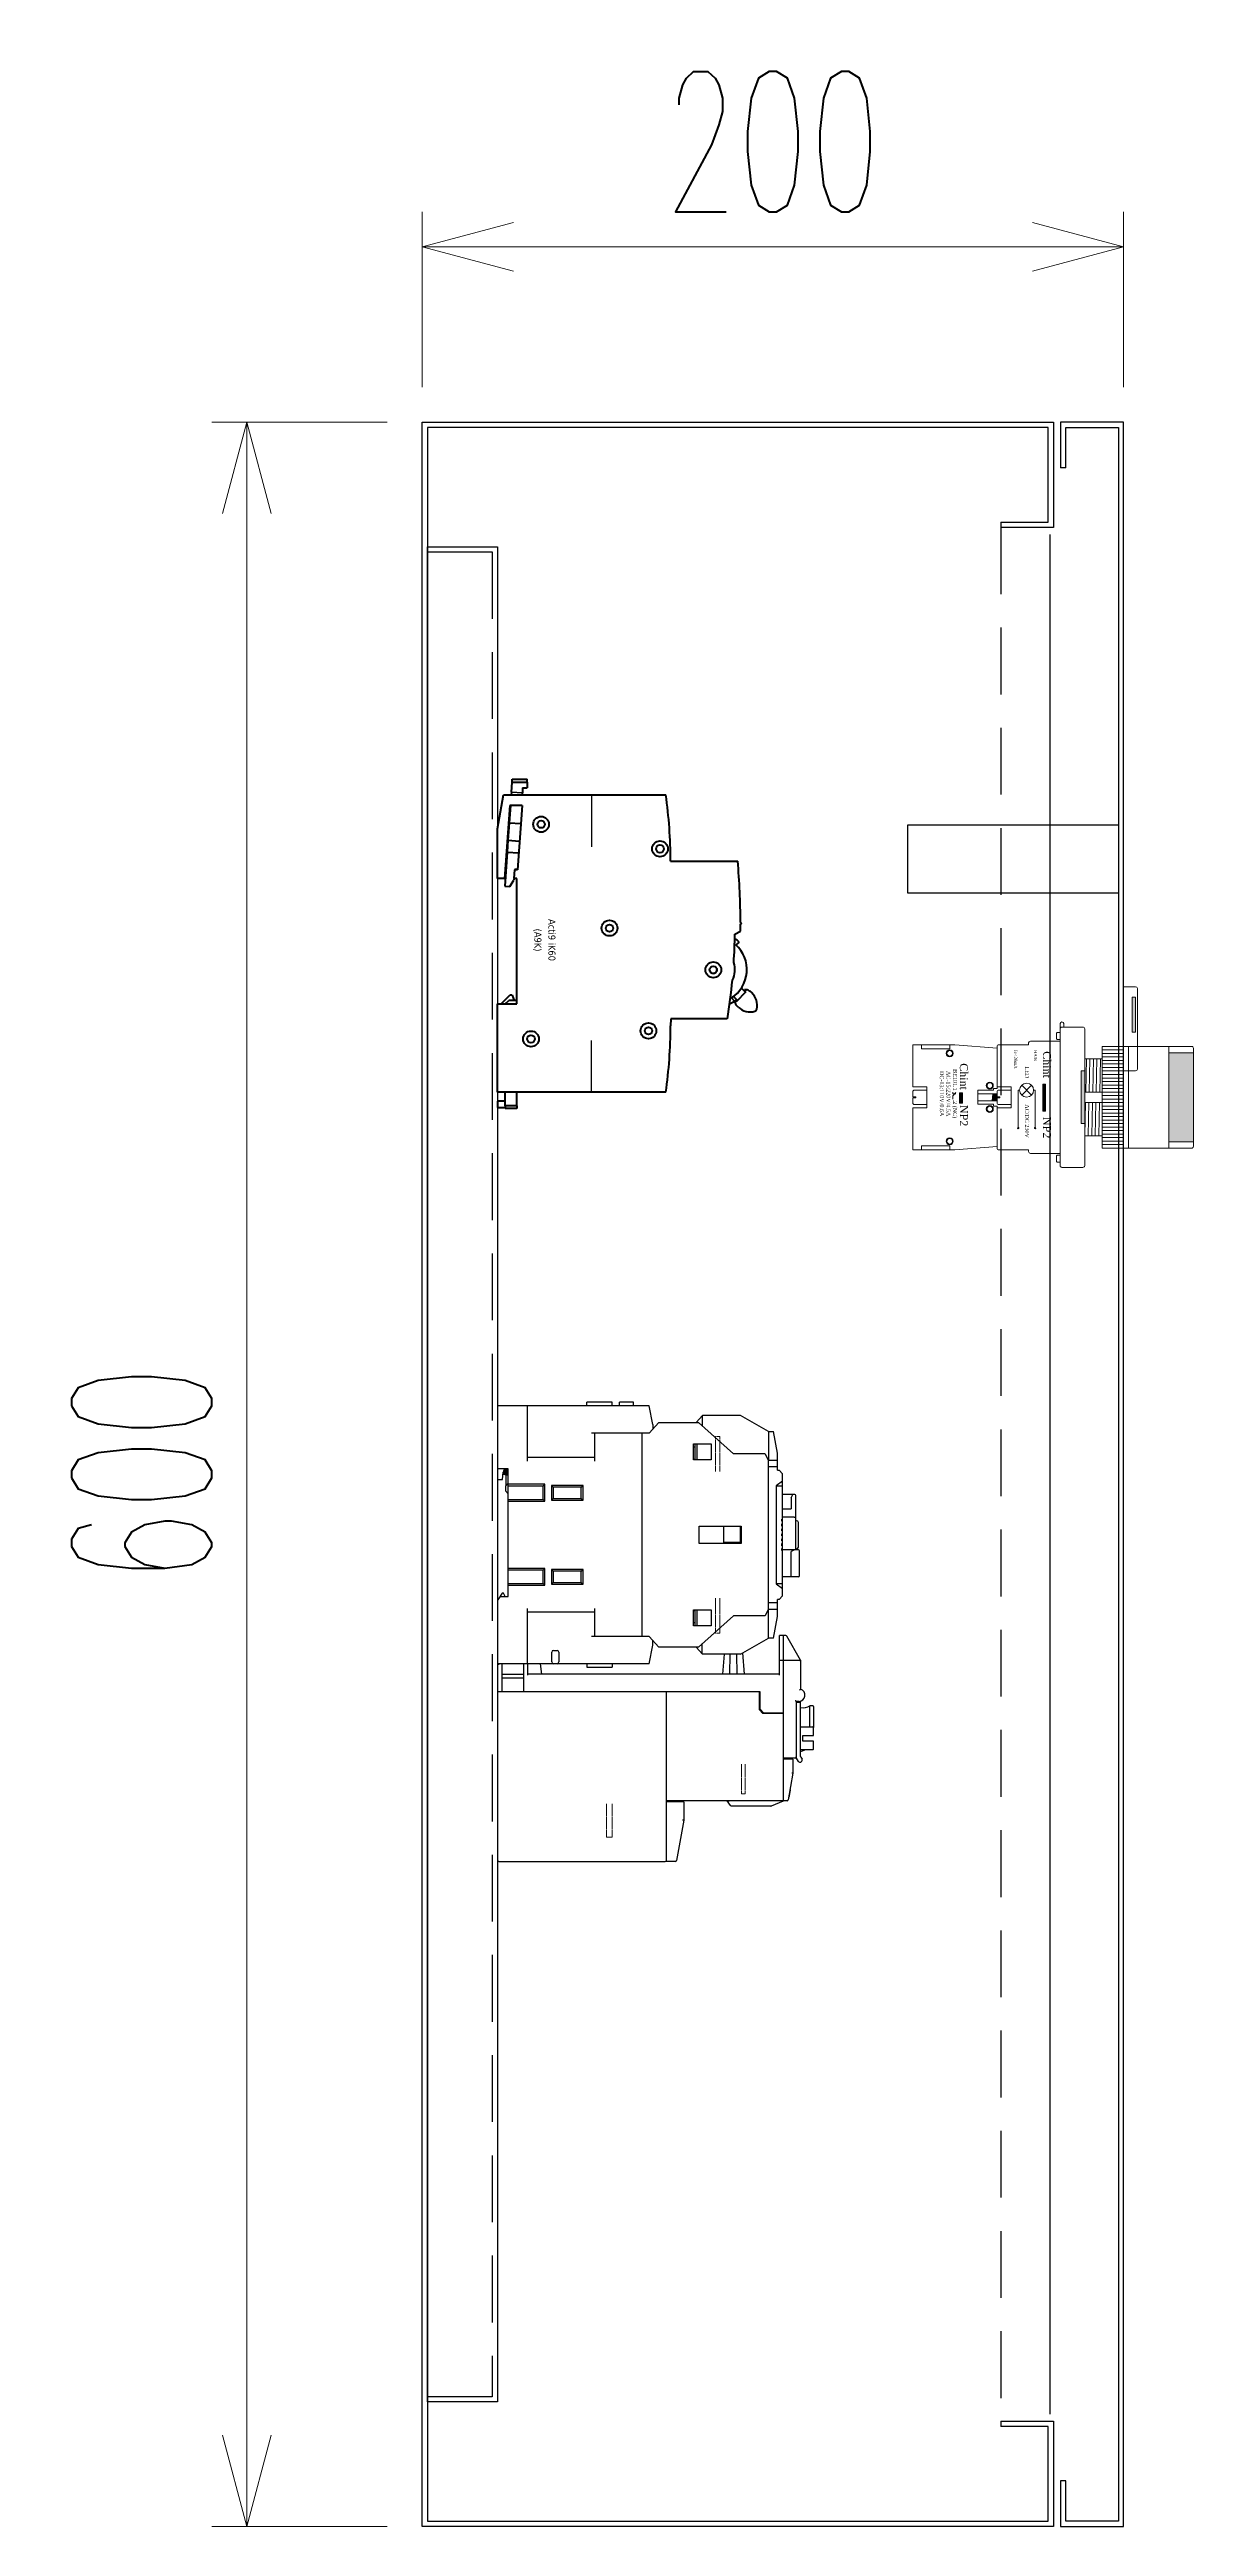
# Model space of a CAD drawing. Header units: millimetres. Extents: x -104279 to -34270, y 22549 to 46153.
# Drawn here: x -102499 to -102173, y 44908 to 45614 of the extents above; entities that cross this region are included whole.
import ezdxf
from ezdxf.enums import TextEntityAlignment as Align

# ---------------------------------------------------------------- set-up
doc = ezdxf.new("R2010")
doc.units = ezdxf.units.MM
doc.header["$LTSCALE"] = 3
doc.linetypes.add('ACANSTGL', pattern=[0.11811, 0.07874, -0.03937])
doc.linetypes.add('HIDDEN', pattern=[9.525, 6.35, -3.175])
doc.layers.add('1-EMC-ACESS', color=4, linetype='Continuous')
doc.layers.add('@.VISIBLE', color=7, linetype='Continuous')
doc.layers.add('Visible (ISO)', color=7, linetype='Continuous', lineweight=50)
doc.layers.add('Visible Narrow (ISO)', color=7, linetype='Continuous', lineweight=35)
doc.styles.add('Ann_w01', font='romans.shx', dxfattribs={"width": 0.6, "bigfont": 'chineset.shx'})
doc.styles.add('Arial', font='arial.ttf')
doc.styles.add('MtXpl_Tahoma', font='tahoma.ttf')
doc.dimstyles.new('Dim 01_SC20', dxfattribs={"dimscale": 20, "dimtxt": 2, "dimasz": 1.3, "dimexe": 0.5, "dimexo": 0.5, "dimgap": 0.5, "dimtad": 1, "dimdec": 1, "dimzin": 12, "dimdsep": 46, "dimtxsty": 'Ann_w01', "dimblk": 'OPEN30', "dimcen": 1.5, "dimclrd": 6, "dimclre": 6, "dimclrt": 3, "dimadec": 1, "dimazin": 3, "dimtm": 1e-09, "dimtfac": 1, "dimtdec": 1, "dimtix": 1, "dimtmove": 0, "dimatfit": 3, "dimldrblk": 'OPEN30', "dimfxl": 0, "dimtolj": 1, "dimlwd": 20, "dimlwe": 20, "dimarcsym": 0})

# ---------------------------------------------------------------- blocks, each defined once
blk = doc.blocks.new('*U656')
at = {"color": 7, "linetype": 'Continuous'}
for p, q in [((43.2, 36.75), (0, 36.75)), ((0, 15.8), (0, 36.75)), ((8.5, 21), (8.5, 36.75)), ((32.6, 37.85), (25.4, 37.85)), ((25.4, 36.75), (25.4, 37.85)), ((32.6, 36.75), (32.6, 37.85)), ((38.7, 37.85), (34.7, 37.85)), ((34.7, 36.75), (34.7, 37.85)), ((38.7, 36.75), (38.7, 37.85)), ((44.2, 31.5), (43.2, 36.75)), ((43.2, 29), (26.7, 29)), ((27.7, 21), (27.7, 29)), ((41.2, -29), (41.2, 29)), ((43.2, 29), (45.9, 32)), ((44.2, 31.5), (44.2, 30.2)), ((44.2, 30.2), (44.28, 30.2)), ((45.9, 32), (57.2, 32)), ((58.4, 34), (56.6, 32)), ((67.2, 23.1), (57.2, 32)), ((58.3, 33.89), (58.3, 31.02)), ((69.2, 34), (58.4, 34)), ((77.2, 29.5), (69.2, 34)), ((77.2, 29.5), (77.2, 21.3)), ((77.2, 29.5), (78.61, 29.5)), ((79.7, 23.3), (78.61, 29.5)), ((27.7, 22), (8.5, 22)), ((55.8, 21.35), (55.8, 25.95)), ((55.8, 25.95), (60.8, 25.95)), ((55.8, 25.05), (56.3, 25.05)), ((55.8, 21.55), (56.3, 21.55)), ((60.8, 21.35), (55.8, 21.35)), ((56.3, 21.35), (56.3, 25.95)), ((56.8, 21.35), (56.8, 25.95)), ((60.8, 25.95), (60.8, 21.35)), ((76.2, 23.1), (67.2, 23.1)), ((76.2, 23.1), (77.2, 21.1)), ((77.1, 21.3), (79.7, 21.3)), ((79.7, 18.4), (79.7, 23.3)), ((3, 18.8), (0, 18.8)), ((0, 15.8), (1.34, 15.8)), ((1.34, 15.8), (1.52, 17.89)), ((1.53, 17.83), (1.69, 17.84)), ((1.69, 17.84), (2.07, 17.87)), ((2.08, 18.57), (1.87, 18.56)), ((2.53, 18.61), (2.08, 18.57)), ((2.2, 13.9), (3, 14.7)), ((3, 17), (2.3, 17)), ((2.3, 17), (2.3, 14)), ((2.88, 17.06), (2.31, 17.11)), ((3, 17.05), (2.88, 17.06)), ((3, -17.6), (3, 18.8)), ((13.4, 14.4), (3, 14.4)), ((12.9, 13.9), (13.4, 14.4)), ((13.4, 9.6), (13.4, 14.4)), ((77.2, -21.1), (77.2, 21.1)), ((79.7, 19.4), (77.2, 19.4)), ((81.19, 15.3), (79.36, 14.01)), ((79.7, 18.4), (80.2, 18.4)), ((80.2, 18.4), (81.2, 17.4)), ((81.2, 15.3), (81.19, 15.3)), ((81.2, -4.3), (81.2, 17.4)), ((2.2, 13.9), (2.2, 12.5)), ((3, 11.7), (2.2, 12.5)), ((12.9, 13.9), (3, 13.9)), ((3, 10.1), (12.9, 10.1)), ((3, 9.6), (13.4, 9.6)), ((12.9, 10.1), (12.9, 13.9)), ((12.9, 10.1), (13.4, 9.6)), ((15.8, 13.6), (15.3, 14.1)), ((24.3, 14.1), (15.3, 14.1)), ((15.3, 14.1), (15.3, 9.9)), ((15.8, 10.4), (15.3, 9.9)), ((15.3, 9.9), (24.3, 9.9)), ((23.8, 13.6), (15.8, 13.6)), ((15.8, 13.6), (15.8, 10.4)), ((15.8, 10.4), (23.8, 10.4)), ((23.8, 13.6), (24.3, 14.1)), ((23.8, 10.4), (23.8, 13.6)), ((23.8, 10.4), (24.3, 9.9)), ((24.3, 9.9), (24.3, 14.1)), ((79.36, 14.01), (79.36, -14.01)), ((79.36, 14.01), (81.2, 14.01)), ((84.7, 11.5), (81.2, 11.5)), ((81.2, 7.4), (83.6, 7.4)), ((83.6, 10.5), (84.1, 11.5)), ((83.6, 10.5), (83.6, 7.4)), ((85, -4.3), (85, 11.2)), ((57.4, 2.5), (69.4, 2.5)), ((57.4, -2.5), (57.4, 2.5)), ((64.4, -2.2), (64.4, 2.5)), ((69.2, 2.4), (64.4, 2.4)), ((69.2, -2.2), (69.2, 2.5)), ((69.4, 2.5), (69.4, -2.5)), ((81, 3.9), (81, 4.5)), ((81.2, 4.5), (81, 4.5)), ((81.2, 3.9), (81, 3.9)), ((81, 2.5), (81, 3.1)), ((81.2, 3.1), (81, 3.1)), ((81.2, 2.5), (81, 2.5)), ((81, 1.1), (81, 1.7)), ((81.2, 1.7), (81, 1.7)), ((81.2, 1.1), (81, 1.1)), ((81, -0.3), (81, 0.3)), ((81.2, 0.3), (81, 0.3)), ((84.5, 5), (81.2, 5)), ((85.2, 4), (85, 4)), ((85.7, -3.5), (85.7, 3.5)), ((69.4, -2.5), (57.4, -2.5)), ((69.2, -2.2), (64.4, -2.2)), ((81.2, -0.3), (81, -0.3)), ((81, -1.7), (81, -1.1)), ((81.2, -1.1), (81, -1.1)), ((81.2, -1.7), (81, -1.7)), ((81, -3.1), (81, -2.5)), ((81.2, -2.5), (81, -2.5)), ((81.2, -3.1), (81, -3.1)), ((81, -4.5), (81, -3.9)), ((81.2, -3.9), (81, -3.9)), ((81, -4), (81.2, -4)), ((81.2, -4.5), (81, -4.5)), ((85.7, -4.3), (81.2, -4.3)), ((81.2, -17.4), (81.2, -4.5)), ((84.6, -4.3), (83.6, -4.8)), ((83.6, -12), (83.6, -4.8)), ((85, -4), (85.2, -4)), ((86, -11.7), (86, -4.6)), ((13.4, -9.6), (3, -9.6)), ((12.9, -10.1), (3, -10.1)), ((3, -13.9), (12.9, -13.9)), ((12.9, -10.1), (13.4, -9.6)), ((12.9, -13.9), (12.9, -10.1)), ((12.9, -13.9), (13.4, -14.4)), ((13.4, -14.4), (13.4, -9.6)), ((24.3, -9.9), (15.3, -9.9)), ((15.8, -10.4), (15.3, -9.9)), ((15.3, -9.9), (15.3, -14.1)), ((15.8, -13.6), (15.3, -14.1)), ((15.3, -14.1), (24.3, -14.1)), ((23.8, -10.4), (15.8, -10.4)), ((15.8, -10.4), (15.8, -13.6)), ((15.8, -13.6), (23.8, -13.6)), ((23.8, -10.4), (24.3, -9.9)), ((23.8, -13.6), (23.8, -10.4)), ((23.8, -13.6), (24.3, -14.1)), ((24.3, -14.1), (24.3, -9.9)), ((79.36, -14.01), (81.19, -15.3)), ((81.2, -14.01), (79.36, -14.01)), ((85.7, -12), (81.2, -12)), ((1.2, -16.6), (0, -18.5)), ((0, -92.85), (0, -18.5)), ((0.57, -17.6), (3, -17.6)), ((1.6, -16.6), (1.2, -16.6)), ((2.1, -17.6), (1.6, -16.6)), ((3, -14.4), (13.4, -14.4)), ((8.5, -36.75), (8.5, -21)), ((27.7, -29), (27.7, -21)), ((77.2, -21.1), (76.2, -23.1)), ((79.7, -19.4), (77.2, -19.4)), ((80.2, -18.4), (79.7, -18.4)), ((79.7, -23.3), (79.7, -18.4)), ((81.2, -17.4), (80.2, -18.4)), ((81.2, -15.3), (81.19, -15.3)), ((8.5, -22), (27.7, -22)), ((55.8, -21.35), (60.8, -21.35)), ((55.8, -25.95), (55.8, -21.35)), ((55.8, -21.55), (56.3, -21.55)), ((55.8, -25.05), (56.3, -25.05)), ((60.8, -25.95), (55.8, -25.95)), ((56.3, -25.95), (56.3, -21.35)), ((56.8, -25.95), (56.8, -21.35)), ((57.2, -32), (67.2, -23.1)), ((60.8, -21.35), (60.8, -25.95)), ((76.2, -23.1), (67.2, -23.1)), ((79.7, -21.3), (77.1, -21.3)), ((77.2, -29.5), (77.2, -21.3)), ((78.61, -29.5), (79.7, -23.3)), ((15.4, -36.25), (15.4, -33.45)), ((15.9, -32.95), (16.9, -32.95)), ((17.4, -33.45), (17.4, -36.25)), ((43.2, -29), (26.7, -29)), ((45.9, -32), (43.2, -29)), ((43.2, -36.75), (44.2, -31.5)), ((44.2, -30.2), (44.28, -30.2)), ((44.2, -31.5), (44.2, -30.2)), ((57.2, -32), (45.9, -32)), ((58.4, -34), (56.6, -32)), ((58.3, -33.89), (58.3, -31.02)), ((69.2, -34), (58.4, -34)), ((64.15, -39.75), (64.61, -34)), ((66.11, -39.75), (66.21, -34)), ((68.29, -39.75), (68.19, -34)), ((69.2, -34), (77.2, -29.5)), ((69.76, -33.68), (70.25, -39.75)), ((78.61, -29.5), (77.2, -29.5)), ((82.13, -28.75), (80.3, -28.75)), ((80.3, -40.05), (80.3, -28.75)), ((81.5, -75.85), (81.5, -28.75)), ((86.3, -35.75), (82.39, -28.9)), ((43.2, -36.75), (0, -36.75)), ((1.2, -44.75), (1.2, -36.75)), ((7.4, -39.85), (1.2, -39.85)), ((7.4, -40.85), (1.2, -40.85)), ((7.4, -44.75), (7.4, -36.75)), ((8.6, -40.05), (8.6, -36.75)), ((80.3, -39.75), (8.6, -39.75)), ((12.6, -39.75), (12.22, -36.75)), ((25.4, -36.75), (25.4, -37.75)), ((25.4, -37.75), (32.6, -37.75)), ((32.6, -36.75), (32.6, -37.75)), ((80.3, -35.75), (86, -35.75)), ((86.3, -35.75), (86.3, -44.06)), ((74.8, -44.75), (0, -44.75)), ((48, -44.75), (48, -93.15)), ((74.6, -49.95), (74.6, -44.75)), ((74.6, -49.15), (74.8, -49.15)), ((74.8, -49.75), (74.8, -44.75)), ((85.85, -47.5), (85.1, -47.5)), ((85.1, -47.5), (85.1, -63.35)), ((85.15, -63.65), (85.15, -47.5)), ((85.15, -47.75), (86.35, -47.75)), ((86.35, -63.25), (86.35, -47.42)), ((89.8, -48.75), (89, -48.75)), ((89, -54.76), (89, -48.75)), ((90, -48.95), (90, -54.91)), ((74.6, -49.95), (75, -49.95)), ((74.6, -49.95), (75.6, -50.95)), ((75.8, -50.75), (74.8, -49.75)), ((81.5, -50.95), (75.6, -50.95)), ((75.8, -50.75), (81.5, -50.75)), ((85.1, -54.75), (85.15, -54.75)), ((86.35, -54.75), (89, -54.75)), ((89, -54.76), (89.8, -54.76)), ((90, -57.25), (90, -54.96)), ((85.1, -61.25), (85.15, -61.25)), ((85.1, -61.65), (85.15, -61.65)), ((86.35, -61.25), (89.8, -61.25)), ((86.35, -61.65), (86.6, -61.65)), ((86.39, -63.4), (86.74, -64)), ((86.6, -61.65), (87.8, -61.25)), ((87, -57.25), (90, -57.25)), ((87, -58.85), (87, -57.25)), ((90, -58.85), (87, -58.85)), ((90, -61.04), (90, -58.85)), ((84.8, -63.65), (81.5, -63.65)), ((84.1, -63.95), (81.5, -63.95)), ((84.1, -67.95), (82.75, -75.6)), ((84.1, -63.95), (84.1, -67.95)), ((85.7, -64.6), (85.15, -63.65)), ((86.55, -64.68), (86.38, -64.78)), ((81.2, -75.85), (48, -75.85)), ((53, -76.15), (48, -76.15)), ((53, -76.15), (53, -81.35)), ((66.31, -77.22), (65.4, -75.85)), ((65.6, -75.85), (65.65, -75.97)), ((65.64, -75.85), (65.68, -75.96)), ((65.65, -75.97), (65.95, -75.85)), ((65.71, -75.85), (65.74, -75.93)), ((65.84, -75.85), (65.86, -75.89)), ((77.84, -77.35), (66.56, -77.35)), ((81.32, -75.93), (77.96, -77.33)), ((82.46, -75.85), (81.5, -75.85)), ((82.91, -74.68), (83.11, -74.71)), ((82.91, -74.72), (83.1, -74.76)), ((82.94, -74.55), (83.13, -74.59)), ((82.96, -74.43), (83.15, -74.46)), ((82.99, -74.22), (83.19, -74.25)), ((83.02, -74.09), (83.21, -74.13)), ((83.05, -73.88), (83.25, -73.92)), ((83.08, -73.72), (83.28, -73.75)), ((83.08, -73.76), (83.27, -73.79)), ((83.09, -73.67), (83.29, -73.71)), ((83.1, -74.76), (83.45, -72.79)), ((83.11, -73.55), (83.31, -73.58)), ((83.14, -73.38), (83.34, -73.41)), ((83.16, -73.25), (83.36, -73.29)), ((83.2, -73.04), (83.4, -73.08)), ((83.22, -72.92), (83.42, -72.95)), ((83.25, -72.75), (83.45, -72.79)), ((83.25, -72.79), (83.44, -72.83)), ((53, -81.35), (50.96, -92.9)), ((0.3, -93.15), (47.7, -93.15)), ((50.67, -93.15), (48, -93.15))]:
    blk.add_line(p, q, dxfattribs=at)
at = {"color": 7, "linetype": 'ACANSTGL', "lineweight": 0, "ltscale": 0.5}
for p, q in [((63.3, 28), (62.1, 28)), ((62.1, 28), (62.1, 18)), ((63.3, 28), (63.3, 18)), ((62.1, -28), (62.1, -18)), ((63.3, -28), (63.3, -18)), ((63.3, -28), (62.1, -28)), ((69.5, -73.85), (69.5, -65.35)), ((70.5, -73.85), (70.5, -65.35)), ((31, -86.25), (31, -76.75)), ((32.6, -86.25), (32.6, -76.75)), ((70.5, -73.85), (69.5, -73.85)), ((32.6, -86.25), (31, -86.25))]:
    blk.add_line(p, q, dxfattribs=at)
at = {"color": 7, "linetype": 'Continuous'}
for points in [[(2.31, 17.11), (2.05, 17.13), (1.65, 17.16), (1.46, 17.18)], [(1.48, 17.48), (1.59, 17.47), (1.99, 17.43), (2.45, 17.4), (2.93, 17.36), (3, 17.35)], [(3, 17.65), (2.91, 17.64), (2.51, 17.61), (2.11, 17.58), (1.74, 17.55), (1.49, 17.52)], [(3, 18.05), (2.82, 18.07), (2.46, 18.1), (2.08, 18.13), (1.69, 18.16), (1.59, 18.17)], [(1.76, 18.45), (1.99, 18.43), (2.42, 18.4), (2.84, 18.36), (3, 18.35)], [(2.07, 17.87), (2.8, 17.93), (3, 17.95)], [(3, 18.65), (2.86, 18.64), (2.53, 18.61)]]:
    blk.add_lwpolyline(points, dxfattribs=at)
for centre, radius, start, end in [((2.52, 17.8), 1, 90, 175), ((84.7, 11.2), 0.3, 0, 90), ((84.5, 5.5), 0.5, 269.98973, 0.00482), ((85.2, 3.5), 0.5, 0, 90), ((85.2, -3.5), 0.5, 270, 0), ((85.7, -4.6), 0.3, 0, 90), ((85.7, -11.7), 0.3, 270, 0), ((15.9, -33.45), 0.5, 90, 180), ((16.9, -33.45), 0.5, 0, 90), ((82.13, -29.05), 0.3, 29.74488, 90), ((15.9, -36.25), 0.5, 180, 270), ((16.9, -36.25), 0.5, 270, 0), ((86, -36.05), 0.3, 0, 90), ((87, -45.29), 4, 241.58248, 242.37372), ((85.85, -45.75), 1.75, 270, 75.0994), ((87, -45.29), 4, 260.642, 300), ((89.8, -48.95), 0.2, 0, 90), ((84.8, -63.35), 0.3, 270, 0), ((86.65, -63.25), 0.3, 180, 210), ((86.13, -64.35), 0.5, 210, 300), ((86.3, -64.25), 0.5, 300, 30), ((66.56, -77.05), 0.3, 213.69007, 270), ((77.84, -77.05), 0.3, 270, 292.61986), ((81.2, -75.55), 0.3, 270, 337.5), ((81.2, -75.65), 0.3, 292.61986, 0), ((82.46, -75.55), 0.3, 270, 350), ((0.3, -92.85), 0.3, 180, 270), ((47.7, -92.85), 0.3, 270, 338.3841), ((50.67, -92.85), 0.3, 270, 350)]:
    blk.add_arc(centre, radius, start, end, dxfattribs=at)
for points, start_tangent, end_tangent in [([(0.3, -37.05), (0.22, -36.97), (0.14, -36.89), (0.07, -36.82), (0.02, -36.77), (0, -36.75)], (-0.707107, 0.707107), (-0.707107, 0.707107)), ([(86.26, -35.69), (86.2, -35.61), (86.11, -35.56), (86, -35.55)], (-0.496139, 0.868243), (-0.9996, -0.028272)), ([(84.8, -47.2), (84.87, -47.27), (84.93, -47.33), (84.99, -47.39), (85.05, -47.45), (85.08, -47.48), (85.1, -47.5)], (0.707107, -0.707107), (0.707107, -0.707107)), ([(86, -44.31), (86.08, -44.24), (86.16, -44.17), (86.23, -44.12), (86.28, -44.07), (86.3, -44.06)], (0.742781, 0.669534), (0.792824, 0.60945)), ([(90, -54.96), (89.99, -54.89), (89.96, -54.84), (89.92, -54.79), (89.86, -54.77), (89.8, -54.76)], (0, 1), (-1, 0)), ([(89.8, -61.25), (89.86, -61.24), (89.92, -61.21), (89.96, -61.17), (89.99, -61.11), (90, -61.04)], (1, 0), (0, 1)), ([(84.1, -67.95), (84.08, -67.95), (84.01, -67.95), (83.91, -67.94), (83.8, -67.93)], (-0.990724, -0.135887), (-0.996204, 0.087051)), ([(53, -81.35), (52.96, -81.35), (52.85, -81.34), (52.7, -81.33)], (-0.999998, 0.002088), (-0.996197, 0.08713))]:
    blk.add_spline(points, degree=3, dxfattribs=dict(at, start_tangent=start_tangent, end_tangent=end_tangent))
blk = doc.blocks.new('NBDD')
at = {"lineweight": 9}
for color, points in [(253, [(89309.88, 43562.27), (89310.88, 43562.27), (89310.88, 43572.27), (89309.88, 43572.27)]), (20, [(89320.38, 43556.44), (89327.38, 43556.44), (89327.38, 43531.04), (89320.38, 43531.04)]), (7, [(89284.41, 43547.46), (89284.41, 43539.83), (89285.21, 43539.83), (89285.21, 43547.46)]), (7, [(89295.38, 43536.24), (89296.38, 43536.24), (89296.38, 43551.24), (89295.38, 43551.24)]), (7, [(89260.72, 43545.03), (89260.72, 43542.03), (89261.52, 43542.03), (89261.52, 43545.03)])]:
    blk.add_hatch(color=color, dxfattribs=at).paths.add_polyline_path(points)
h = blk.add_hatch(color=7, dxfattribs=at)
edge = h.paths.add_edge_path()
edge.add_arc((89277.42, 43534.96), 0.2, 0, 360)
h = blk.add_hatch(color=7, dxfattribs=at)
edge = h.paths.add_edge_path()
edge.add_arc((89282.22, 43534.96), 0.2, 0, 360)
at = {"color": 7, "lineweight": 9}
for p, q in [((89310.88, 43575.24), (89307.38, 43575.24)), ((89307.38, 43575.24), (89307.38, 43551.24)), ((89311.38, 43551.74), (89311.38, 43574.74)), ((89289.38, 43563.28), (89289.38, 43564.74)), ((89289.88, 43565.24), (89289.88, 43565.24)), ((89290.38, 43564.74), (89290.38, 43563.74)), ((89249.88, 43558.74), (89249.88, 43557.54)), ((89249.88, 43557.54), (89257.88, 43557.54)), ((89257.88, 43557.54), (89257.88, 43558.74)), ((89271.38, 43557.74), (89259.38, 43558.74)), ((89280.38, 43559.24), (89280.38, 43558.74)), ((89289.38, 43559.74), (89280.88, 43559.74)), ((89296.88, 43554.74), (89296.66, 43545.24)), ((89297.88, 43554.74), (89297.66, 43545.24)), ((89298.88, 43554.74), (89298.66, 43545.24)), ((89299.88, 43554.74), (89299.66, 43545.24)), ((89300.88, 43554.74), (89300.66, 43545.24)), ((89301.38, 43558.24), (89307.38, 43558.24)), ((89301.38, 43557.24), (89307.38, 43557.24)), ((89301.38, 43556.24), (89307.38, 43556.24)), ((89301.38, 43555.24), (89307.38, 43555.24)), ((89301.38, 43554.24), (89307.38, 43554.24)), ((89301.38, 43553.24), (89307.38, 43553.24)), ((89301.38, 43552.24), (89307.38, 43552.24)), ((89301.38, 43551.24), (89307.38, 43551.24)), ((89301.38, 43550.24), (89307.38, 43550.24)), ((89301.38, 43549.24), (89307.38, 43549.24)), ((89301.38, 43548.24), (89307.38, 43548.24)), ((89307.38, 43551.24), (89310.88, 43551.24)), ((89248.18, 43543.89), (89247.38, 43543.89)), ((89247.38, 43543.59), (89248.18, 43543.59)), ((89248.18, 43543.59), (89248.18, 43543.89)), ((89258.82, 43545.2), (89258.82, 43544.7)), ((89258.82, 43544.18), (89259.62, 43545.1)), ((89258.82, 43544.7), (89259.62, 43544.7)), ((89258.82, 43544.18), (89258.82, 43543.17)), ((89270.38, 43545.74), (89265.88, 43545.74)), ((89265.88, 43545.74), (89265.88, 43541.74)), ((89270.38, 43541.74), (89265.88, 43541.74)), ((89269.98, 43542.74), (89270.18, 43544.74)), ((89270.18, 43542.74), (89270.38, 43544.74)), ((89271.38, 43546.24), (89270.38, 43546.24)), ((89270.38, 43546.24), (89270.38, 43545.74)), ((89270.38, 43542.74), (89270.58, 43544.74)), ((89270.38, 43541.24), (89270.38, 43541.74)), ((89271.38, 43541.24), (89270.38, 43541.24)), ((89270.58, 43542.74), (89270.78, 43544.74)), ((89270.78, 43542.74), (89270.98, 43544.74)), ((89270.98, 43542.74), (89271.18, 43544.74)), ((89271.38, 43542.74), (89271.08, 43542.74)), ((89271.18, 43542.74), (89271.38, 43544.74)), ((89271.38, 43542.74), (89271.18, 43542.74)), ((89272.18, 43543.89), (89271.38, 43543.89)), ((89271.38, 43543.59), (89272.18, 43543.59)), ((89271.38, 43540.74), (89271.38, 43541.24)), ((89272.18, 43543.59), (89272.18, 43543.89)), ((89277.82, 43545.77), (89277.42, 43545.77)), ((89277.42, 43545.77), (89277.42, 43534.96)), ((89278.44, 43547.21), (89281.21, 43544.33)), ((89281.21, 43547.21), (89278.44, 43544.33)), ((89281.82, 43545.77), (89282.22, 43545.77)), ((89282.22, 43545.77), (89282.22, 43534.96)), ((89296.38, 43545.24), (89296.88, 43545.24)), ((89296.38, 43545.24), (89301.38, 43545.24)), ((89296.59, 43542.24), (89296.38, 43532.74)), ((89296.38, 43542.24), (89296.88, 43542.24)), ((89296.38, 43542.24), (89301.38, 43542.24)), ((89297.59, 43542.24), (89297.38, 43532.74)), ((89298.59, 43542.24), (89298.38, 43532.74)), ((89299.59, 43542.24), (89299.38, 43532.74)), ((89300.59, 43542.24), (89300.38, 43532.74)), ((89301.38, 43547.24), (89307.38, 43547.24)), ((89301.38, 43546.24), (89307.38, 43546.24)), ((89301.38, 43545.24), (89307.38, 43545.24)), ((89301.38, 43544.24), (89307.38, 43544.24)), ((89301.38, 43543.24), (89307.38, 43543.24)), ((89301.38, 43542.24), (89307.38, 43542.24)), ((89301.38, 43541.24), (89307.38, 43541.24)), ((89301.38, 43540.24), (89307.38, 43540.24)), ((89301.38, 43539.24), (89307.38, 43539.24)), ((89301.38, 43538.24), (89307.38, 43538.24)), ((89301.38, 43537.24), (89307.38, 43537.24)), ((89301.38, 43536.24), (89307.38, 43536.24)), ((89301.38, 43535.24), (89307.38, 43535.24)), ((89301.38, 43534.24), (89307.38, 43534.24)), ((89301.38, 43533.24), (89307.38, 43533.24)), ((89249.88, 43528.74), (89249.88, 43529.94)), ((89249.88, 43529.94), (89257.88, 43529.94)), ((89257.88, 43529.94), (89257.88, 43528.74)), ((89271.38, 43529.74), (89259.38, 43528.74)), ((89280.38, 43528.24), (89280.38, 43528.74)), ((89289.38, 43527.74), (89280.88, 43527.74)), ((89301.38, 43532.24), (89307.38, 43532.24)), ((89301.38, 43531.24), (89307.38, 43531.24)), ((89301.38, 43530.24), (89307.38, 43530.24)), ((89301.38, 43529.24), (89307.38, 43529.24))]:
    blk.add_line(p, q, dxfattribs=at)
for points in [[(89309.88, 43562.27), (89310.88, 43562.27), (89310.88, 43572.27), (89309.88, 43572.27)], [(89296.38, 43532.74), (89301.38, 43532.74), (89301.38, 43554.74), (89296.38, 43554.74)], [(89301.38, 43529.24), (89307.38, 43529.24), (89307.38, 43558.24), (89301.38, 43558.24)], [(89307.38, 43558.24), (89308.88, 43558.24), (89308.88, 43529.24), (89307.38, 43529.24)], [(89308.88, 43529.24), (89320.38, 43529.24), (89320.38, 43558.24), (89308.88, 43558.24)], [(89320.38, 43556.44), (89327.38, 43556.44), (89327.38, 43531.04), (89320.38, 43531.04)], [(89284.41, 43547.46), (89284.41, 43539.83), (89285.21, 43539.83), (89285.21, 43547.46)], [(89295.38, 43536.24), (89296.38, 43536.24), (89296.38, 43551.24), (89295.38, 43551.24)], [(89260.72, 43545.03), (89260.72, 43542.03), (89261.52, 43542.03), (89261.52, 43545.03)], [(89265.88, 43542.74), (89271.38, 43542.74), (89271.38, 43544.74), (89265.88, 43544.74)]]:
    blk.add_lwpolyline(points, close=True, dxfattribs=at)
for points in [[(89288.58, 43560.24), (89289.38, 43560.24), (89289.38, 43562.24), (89288.58, 43562.24, 0.414214), (89288.38, 43562.04), (89288.38, 43560.44, 0.414214)], [(89289.88, 43523.74), (89295.88, 43523.74, 0.414214), (89296.38, 43524.24), (89296.38, 43563.24, 0.414214), (89295.88, 43563.74), (89289.88, 43563.74, 0.414214), (89289.38, 43563.24), (89289.38, 43524.24, 0.414214)], [(89320.38, 43558.24), (89326.88, 43558.24, -0.414214), (89327.38, 43557.74), (89327.38, 43529.74, -0.414214), (89326.88, 43529.24), (89320.38, 43529.24)], [(89288.58, 43527.24), (89289.38, 43527.24), (89289.38, 43525.24), (89288.58, 43525.24, -0.414214), (89288.38, 43525.44), (89288.38, 43527.04, -0.414214)]]:
    blk.add_lwpolyline(points, format="xyb", close=True, dxfattribs=at)
for points in [[(89259.38, 43558.74), (89247.38, 43558.74), (89247.38, 43546.74)], [(89271.38, 43546.24), (89271.38, 43557.74)], [(89289.38, 43527.74), (89289.38, 43559.74), (89280.88, 43559.74)], [(89247.38, 43540.74), (89251.38, 43540.74), (89251.38, 43546.74), (89247.38, 43546.74)], [(89247.38, 43545.31), (89247.38, 43543.89)], [(89247.38, 43545.31), (89247.38, 43543.89)], [(89247.38, 43543.59), (89247.38, 43542.16)], [(89247.38, 43543.59), (89247.38, 43542.16)], [(89247.38, 43540.74), (89247.38, 43528.74), (89259.38, 43528.74)], [(89271.38, 43540.74), (89275.38, 43540.74), (89275.38, 43546.74), (89271.38, 43546.74)], [(89271.38, 43545.31), (89271.38, 43543.89)], [(89271.38, 43542.16), (89271.38, 43545.31)], [(89271.38, 43543.59), (89271.38, 43542.16)], [(89271.38, 43529.74), (89271.38, 43541.24)]]:
    blk.add_lwpolyline(points, dxfattribs=at)
for points in [[(89280.38, 43558.74), (89271.88, 43558.74, 0.414214), (89271.38, 43558.24), (89271.38, 43546.74)], [(89247.38, 43543.59), (89247.38, 43542.16, 0.414214), (89247.88, 43541.66), (89251.38, 43541.66), (89251.38, 43545.81), (89247.88, 43545.81, 0.414214), (89247.38, 43545.31), (89247.38, 43543.89)], [(89271.38, 43543.59), (89271.38, 43542.16, 0.414214), (89271.88, 43541.66), (89275.38, 43541.66), (89275.38, 43545.81), (89271.88, 43545.81, 0.414214), (89271.38, 43545.31), (89271.38, 43543.89)], [(89271.38, 43540.74), (89271.38, 43529.24, 0.414214), (89271.88, 43528.74), (89280.38, 43528.74)]]:
    blk.add_lwpolyline(points, format="xyb", dxfattribs=at)
for centre, radius in [((89257.88, 43556.27), 1), ((89257.88, 43556.27), 0.8), ((89269.32, 43547.08), 1), ((89269.32, 43547.08), 0.8), ((89279.82, 43545.77), 2), ((89269.32, 43540.4), 1), ((89269.32, 43540.4), 0.8), ((89277.42, 43534.96), 0.2), ((89282.22, 43534.96), 0.2), ((89257.88, 43531.2), 1), ((89257.88, 43531.2), 0.8)]:
    blk.add_circle(centre, radius, dxfattribs=at)
for centre, start, end in [((89310.88, 43574.74), 0, 90), ((89289.88, 43564.74), 90, 180), ((89289.88, 43564.74), 0, 90), ((89280.88, 43559.24), 90, 180), ((89310.88, 43551.74), 270, 0), ((89280.88, 43528.24), 180, 270)]:
    blk.add_arc(centre, 0.5, start, end, dxfattribs=at)
at = {"layer": '1-EMC-ACESS', "color": 1, "linetype": 'ByBlock', "lineweight": 9, "attachment_point": 2, "rotation": 270, "style": 'Arial'}
for s, insert, char_height, width in [('{\\fTimes New Roman|b0|i0|c0|p18;\\C7;Ie<20mA}', (89277.14, 43554.56), 0.9072, 13.8947), ('{\\fTimes New Roman|b0|i0|c0|p18;\\C7;BA9s}', (89282.81, 43555.63), 0.9072, 13.8947), ('{\\fTimes New Roman|b0|i0|c0|p18;\\C7;Chint             NP2}', (89286.75, 43544.45), 2.268, 34.7367), ('{\\fTimes New Roman|b0|i0|c0|p18;\\C7;BE101.1      .2 (NC)\\PAC-15:220V/4.5A\\PDC-13:110V/0.6A}', (89259.99, 43544.77), 1.134, 17.3683), ('{\\fTimes New Roman|b0|i0|c0|p18;\\C7;Chint     NP2}', (89263.06, 43544.45), 2.268, 34.7367), ('{\\fTimes New Roman|b0|i0|c0|p18;\\C7;LED}', (89280.53, 43550.85), 1.134, 17.3683), ('{\\fTimes New Roman|b0|i0|c0|p18;\\C7;AC/DC 230V}', (89280.53, 43536.95), 1.134, 17.3683)]:
    blk.add_mtext(s, dxfattribs=dict(at, insert=insert, char_height=char_height, width=width))
blk = doc.blocks.new('*U657')
at = {"color": 7, "lineweight": 9}
blk.add_blockref('NBDD', (-111642.58, -46491.09), dxfattribs=at)
blk = doc.blocks.new('_Open30')
at = {"color": 0, "linetype": 'ByBlock', "lineweight": -2}
for p, q in [((-1, 0.268), (0, 0)), ((0, 0), (-1, -0.268)), ((0, 0), (-1, 0))]:
    blk.add_line(p, q, dxfattribs=at)
blk = doc.blocks.new('*D677')
at = {"layer": '@.VISIBLE', "color": 6, "lineweight": 20}
for p, q in [((-102403.1, 45507.87), (-102453.1, 45507.87)), ((-102443.1, 44933.87), (-102443.1, 45481.87)), ((-102403.1, 44907.87), (-102453.1, 44907.87))]:
    blk.add_line(p, q, dxfattribs=at)
at = {"layer": 'Defpoints', "color": 0}
for p in [(-102443.1, 45507.87), (-102393.1, 45507.87), (-102393.1, 44907.87)]:
    blk.add_point(p, dxfattribs=at)
at = {"layer": '@.VISIBLE', "color": 6, "lineweight": 20, "xscale": 26, "yscale": 26, "zscale": 26}
for p, rotation in [((-102443.1, 45507.87), 90), ((-102443.1, 44907.87), 270)]:
    blk.add_blockref('_Open30', p, dxfattribs=dict(at, rotation=rotation))
at = {"layer": '@.VISIBLE', "color": 3, "insert": (-102473.1, 45207.87), "char_height": 40, "attachment_point": 5, "rotation": 90, "style": 'Ann_w01'}
blk.add_mtext('\\A1;600', dxfattribs=at)
blk = doc.blocks.new('*D679')
at = {"layer": '@.VISIBLE', "color": 6, "lineweight": 20}
for p, q in [((-102393.1, 45517.87), (-102393.1, 45567.87)), ((-102193.1, 45517.87), (-102193.1, 45567.87)), ((-102367.1, 45557.87), (-102219.1, 45557.87))]:
    blk.add_line(p, q, dxfattribs=at)
at = {"layer": 'Defpoints', "color": 0}
for p in [(-102193.1, 45557.87), (-102393.1, 45507.87), (-102193.1, 45507.87)]:
    blk.add_point(p, dxfattribs=at)
at = {"layer": '@.VISIBLE', "color": 6, "lineweight": 20, "xscale": 26, "yscale": 26, "zscale": 26, "rotation": 180}
blk.add_blockref('_Open30', (-102393.1, 45557.87), dxfattribs=at)
at = {"layer": '@.VISIBLE', "color": 6, "lineweight": 20, "xscale": 26, "yscale": 26, "zscale": 26}
blk.add_blockref('_Open30', (-102193.1, 45557.87), dxfattribs=at)
at = {"layer": '@.VISIBLE', "color": 3, "insert": (-102293.1, 45587.87), "char_height": 40, "attachment_point": 5, "style": 'Ann_w01'}
blk.add_mtext('\\A1;200', dxfattribs=at)
blk = doc.blocks.new('*U697')
at = {"color": 1}
for p, q in [((26.8, 84.8), (26.8, 70)), ((26.8, 0), (26.8, 14.8))]:
    blk.add_line(p, q, dxfattribs=at)
at = {"layer": 'Visible (ISO)'}
for p, q in [((0, 75.1), (1.71, 84.8)), ((1.71, 84.8), (47.97, 84.8)), ((3.46, 81.8), (2, 60.9)), ((3.53, 80), (3.34, 80)), ((6.96, 81.8), (3.46, 81.8)), ((6.96, 81.8), (5.68, 63.4)), ((0, 60.9), (0, 75.1)), ((2.4, 63.82), (2.21, 63.82)), ((2.46, 64.72), (2.27, 64.72)), ((2.54, 65.9), (2.35, 65.9)), ((2.64, 67.24), (2.45, 67.24)), ((2.7, 68.1), (2.51, 68.1)), ((2.76, 69.06), (2.57, 69.06)), ((49.3, 65.9), (68.47, 65.9)), ((2, 60.9), (0, 60.9)), ((2.2, 60.9), (2, 60.9)), ((2.26, 61.88), (2.07, 61.88)), ((4.83, 63.4), (4.65, 60.9)), ((5.5, 60.9), (4.65, 60.9)), ((5.68, 63.4), (4.83, 63.4)), ((5.5, 25.2), (5.5, 60.9)), ((67.64, 45.1), (69.24, 45.9)), ((68.88, 42.81), (67.9, 42.04)), ((69.25, 48.4), (69.35, 48.4)), ((69.35, 48), (69.25, 48)), ((68.13, 25.83), (70.86, 28.75)), ((69.51, 29.68), (70.69, 28.57)), ((70.86, 28.75), (70.4, 29.18)), ((71.76, 28.87), (71.83, 28.94)), ((71.83, 28.94), (72.45, 28.36)), ((0, 25.2), (5.5, 25.2)), ((0, 0), (0, 25.2)), ((66.71, 26.89), (67.55, 25.98)), ((68.44, 26.16), (67.25, 27.27)), ((67.67, 26.26), (68.13, 25.83)), ((68, 24.86), (68.07, 24.93)), ((68.62, 24.27), (68, 24.86)), ((49.37, 20.9), (49.3, 18.89)), ((65.5, 20.9), (49.37, 20.9)), ((47.97, 0), (0, 0))]:
    blk.add_line(p, q, dxfattribs=at)
at = {"layer": 'Visible (ISO)', "color": 2}
for p, q in [((3.92, 85.59), (3.86, 84.8)), ((3.92, 85.59), (4.12, 88.43)), ((4.12, 88.43), (4.18, 89.3)), ((4.12, 88.43), (8.44, 88.44)), ((4.18, 89.3), (7.13, 89.3)), ((7.13, 89.3), (7.13, 89.26)), ((7.13, 89.26), (8.43, 89.26)), ((7.13, 89.26), (8.43, 89.26)), ((7.14, 86.8), (7.14, 85.37)), ((7.14, 86.8), (8.44, 86.8)), ((7.14, 84.8), (7.14, 85.37)), ((8.44, 88.44), (8.43, 89.26)), ((8.43, 89.26), (8.43, 89.26)), ((8.44, 88.44), (8.44, 86.8)), ((3.65, 81.8), (3.31, 76.81)), ((2.96, 71.83), (2.72, 68.48)), ((3.31, 76.81), (2.96, 71.83)), ((2.96, 71.83), (6.25, 71.6)), ((3.31, 76.81), (6.6, 76.58)), ((2.72, 68.48), (2.04, 58.74)), ((2.72, 68.48), (6.02, 68.25)), ((2.04, 58.74), (3.45, 58.64)), ((3.45, 58.64), (4.67, 60.45)), ((4.7, 60.9), (4.67, 60.45)), ((4.89, 63.55), (4.88, 63.4)), ((5.68, 63.5), (4.89, 63.55)), ((1, 25.2), (3.5, 27.7)), ((2.2, 25.2), (3.2, 26.2)), ((5.5, 26.2), (3.2, 26.2)), ((4.15, 27.7), (3.5, 27.7)), ((4.15, 27.7), (4.7, 26.2)), ((2.2, -3.84), (2.2, 0)), ((5.5, -3.84), (5.5, 0)), ((2.2, -2.56), (0, -2.56)), ((0, -2.56), (0, -4.35)), ((0, -4.35), (2.2, -4.35)), ((2.2, -3.84), (2.2, -4.6)), ((5.5, -3.84), (2.2, -3.84)), ((5.5, -4.6), (2.2, -4.6)), ((5.5, -3.84), (5.5, -4.6))]:
    blk.add_line(p, q, dxfattribs=at)
at = {"layer": 'Visible (ISO)'}
for centre, radius in [((12.4, 76.4), 2.25), ((12.4, 76.4), 1.05), ((46.3, 69.4), 2.25), ((46.3, 69.4), 1.1), ((31.9, 46.8), 2.25), ((31.9, 46.8), 1.05), ((61.5, 34.9), 2.25), ((61.5, 34.9), 1.05), ((9.51, 15.2), 2.25), ((9.51, 15.2), 1.1), ((43.01, 17.5), 2.25), ((43.01, 17.5), 1.05)]:
    blk.add_circle(centre, radius, dxfattribs=at)
for centre, radius, start, end in [((-85.8, 65.9), 135.1, 0.00003, 8.04173), ((-146.6, 47.57), 215.85, 0.21894, 4.87073), ((-92.34, 47.04), 160, 356.393, 359.30524), ((61.5, 34.92), 10.8, 46.90835, 55.46068), ((-146.6, 47.57), 215.85, 359.55489, 0.11276), ((69.35, 48.2), 0.2, 270.00502, 90.00502), ((61.5, 34.92), 9.57, 302.95832, 48.04168), ((61.5, 34.92), 6.19, 331.59529, 19.39453), ((61.5, 34.92), 1.05, 184.24525, 3.46331), ((-92.34, 47.04), 160, 350.59637, 354.59682), ((70.82, 27.86), 1.38, 46.88556, 107.39844), ((69.03, 24.71), 5, 348.4737, 46.88556), ((61.5, 34.92), 10.8, 295.52914, 304.09165), ((69.01, 25.94), 1.38, 166.37269, 226.88556), ((72.04, 27.92), 5, 226.88556, 285.29743), ((73.15, 23.87), 0.8, 285.29743, 348.4737), ((-85.8, 18.9), 135.1, 351.95827, 359.99515)]:
    blk.add_arc(centre, radius, start, end, dxfattribs=at)
at = {"layer": 'Visible Narrow (ISO)', "color": 2}
blk.add_line((3.92, 85.59), (7.14, 85.37), dxfattribs=at)
at = {"style": 'MtXpl_Tahoma'}
for s, p in [('(A9K)', (11.5, 43.4)), ('Acti9 iK60', (15.5, 43.4))]:
    blk.add_text(s, height=2, rotation=270, dxfattribs=at).set_placement(p, align=Align.MIDDLE_CENTER)

msp = doc.modelspace()

# ---------------------------------------------------------------- linework, layer by layer
for p, q in [((-102254.6, 45373.54), (-102254.6, 45393.06)), ((-102254.6, 45393.06), (-102194.6, 45393.06)), ((-102194.6, 45373.54), (-102254.6, 45373.54))]:
    msp.add_line(p, q)
at = {"layer": '@.VISIBLE', "color": 4}
for p, q in [((-102209.6, 45494.87), (-102211.1, 45494.87)), ((-102209.6, 44920.87), (-102211.1, 44920.87))]:
    msp.add_line(p, q, dxfattribs=at)
at = {"layer": '@.VISIBLE'}
for p, q in [((-102228.1, 45479.37), (-102228.1, 45477.87)), ((-102228.1, 44937.87), (-102228.1, 44936.37))]:
    msp.add_line(p, q, dxfattribs=at)
at = {"layer": '@.VISIBLE', "linetype": 'HIDDEN'}
msp.add_line((-102228.1, 45477.87), (-102228.1, 44937.87), dxfattribs=at)
at = {"layer": '@.VISIBLE', "color": 6}
msp.add_line((-102214.1, 44939.87), (-102214.1, 45475.87), dxfattribs=at)
at = {"layer": '@.VISIBLE'}
for points in [[(-102228.1, 44937.87), (-102213.1, 44937.87), (-102213.1, 44907.87), (-102393.1, 44907.87), (-102393.1, 45507.87), (-102213.1, 45507.87), (-102213.1, 45477.87), (-102228.1, 45477.87)], [(-102228.1, 45479.37), (-102214.6, 45479.37), (-102214.6, 45506.37), (-102391.6, 45506.37), (-102391.6, 44909.37), (-102214.6, 44909.37), (-102214.6, 44936.37), (-102228.1, 44936.37)]]:
    msp.add_lwpolyline(points, dxfattribs=at)
at = {"layer": '@.VISIBLE', "color": 4}
for points in [[(-102211.1, 44920.87), (-102211.1, 44907.87), (-102193.1, 44907.87), (-102193.1, 45507.87), (-102211.1, 45507.87), (-102211.1, 45494.87)], [(-102209.6, 45494.87), (-102209.6, 45506.37), (-102194.6, 45506.37), (-102194.6, 44909.37), (-102209.6, 44909.37), (-102209.6, 44920.87)]]:
    msp.add_lwpolyline(points, dxfattribs=at)
at = {"layer": '@.VISIBLE', "color": 3}
msp.add_lwpolyline([(-102391.6, 45472.37), (-102371.6, 45472.37), (-102371.6, 44943.37), (-102391.6, 44943.37)], close=True, dxfattribs=at)
at = {"layer": '@.VISIBLE', "color": 3, "linetype": 'HIDDEN'}
msp.add_lwpolyline([(-102391.6, 45470.87), (-102373.1, 45470.87), (-102373.1, 44944.87), (-102391.6, 44944.87)], dxfattribs=at)

# ---------------------------------------------------------------- block references
for name, p in [('*U697', (-102371.6, 45316.81)), ('*U657', (-79858, 48262.72)), ('*U656', (-102371.54, 45190.62))]:
    msp.add_blockref(name, p)

# ---------------------------------------------------------------- dimensions: what is measured, and where the dimension line sits
at = {"layer": '@.VISIBLE'}
dim = msp.add_linear_dim(base=(-102193.1, 45557.87), p1=(-102393.1, 45507.87), p2=(-102193.1, 45507.87), dimstyle='Dim 01_SC20', dxfattribs=at)
dim.commit()
dim.dimension.update_dxf_attribs({"geometry": '*D679', "text_midpoint": (-102293.1, 45587.87)})
dim = msp.add_linear_dim(base=(-102443.1, 45507.87), p1=(-102393.1, 44907.87), p2=(-102393.1, 45507.87), angle=90, dimstyle='Dim 01_SC20', dxfattribs=at)
dim.commit()
dim.dimension.update_dxf_attribs({"geometry": '*D677', "text_midpoint": (-102473.1, 45207.87)})

doc.saveas('drawing.dxf')
